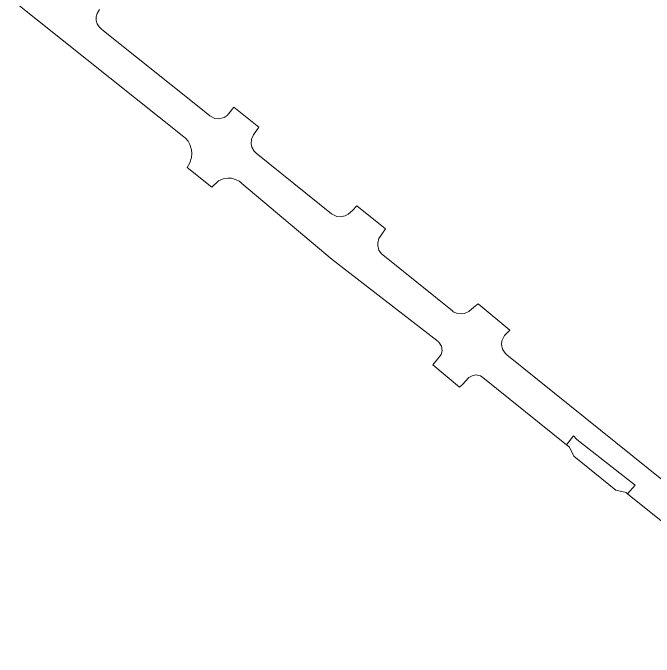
# Model space of a CAD drawing. Header units: inches. Extents: x 704148 to 723432, y 7075344 to 7101810.
# Drawn here: x 719364.3 to 719600.4, y 7085664.7 to 7085901.8 of the extents above; entities that cross this region are included whole.
import ezdxf

# ---------------------------------------------------------------- set-up
doc = ezdxf.new("R2010")
doc.units = ezdxf.units.IN
doc.header["$MEASUREMENT"] = 0
doc.layers.add('gisdb.gisadmin', color=7, linetype='Continuous', lineweight=9, true_color=0xccf5fc)

msp = doc.modelspace()

# ---------------------------------------------------------------- linework, layer by layer
at = {"layer": 'gisdb.gisadmin'}
for points in [[(719665.5618, 7085664.655), (719590.5842, 7085724.7874), (719593.3812, 7085727.9664), (719571.9499, 7085744.7939), (719570.6799, 7085746.0639), (719568.1712, 7085742.8099), (719537.3076, 7085767.6511), (719536.4156, 7085768.1941), (719534.7179, 7085768.5343), (719533.355, 7085768.2651), (719532.1664, 7085767.5461), (719529.7721, 7085765.0563), (719528.7892, 7085764.0243), (719518.9098, 7085772.2472), (719520.6443, 7085774.3057), (719521.9639, 7085776.0834), (719522.3261, 7085777.4245), (719522.1036, 7085779.1417), (719521.1763, 7085780.6039), (719520.8165, 7085780.7474), (719520.8501, 7085780.8973), (719481.9085, 7085810.98), (719448.6167, 7085839.0163), (719448.6121, 7085839.0396), (719448.3387, 7085839.2505), (719448.0724, 7085839.4558), (719447.5991, 7085839.8208), (719446.5301, 7085840.4092), (719444.7765, 7085840.9229), (719443.559, 7085841.0044), (719441.7526, 7085840.729), (719440.0789, 7085839.9953), (719437.5489, 7085837.6747), (719428.5052, 7085844.9537), (719429.5205, 7085846.6281), (719430.1411, 7085848.6222), (719430.2575, 7085850.0118), (719430.1308, 7085851.4005), (719429.4955, 7085853.3899), (719428.7938, 7085854.595), (719427.8935, 7085855.66), (719427.2736, 7085856.2144), (719364.3333, 7085906.4177)], [(719396.2066, 7085903.0924), (719395.3112, 7085901.6045), (719395.0057, 7085900.3355), (719395.039, 7085899.0307), (719395.409, 7085897.7789), (719396.0902, 7085896.6656), (719396.8676, 7085895.8949), (719397.6762, 7085895.2483), (719434.7592, 7085865.5935), (719436.7892, 7085863.9596), (719438.7291, 7085862.9996), (719440.0264, 7085862.8557), (719442.1295, 7085863.3672), (719443.2158, 7085864.0909), (719443.8358, 7085864.7401), (719445.68, 7085867.0563), (719454.8407, 7085859.6999), (719452.9237, 7085856.9527), (719452.1924, 7085855.3777), (719452.0439, 7085853.6476), (719452.3285, 7085852.3737), (719453.1992, 7085850.8713), (719453.8165, 7085850.256), (719453.8891, 7085850.1964), (719481.6472, 7085827.8547), (719483.5871, 7085826.8947), (719484.8844, 7085826.7508), (719486.588, 7085827.0872), (719487.7332, 7085827.7134), (719489.2937, 7085829.1289), (719490.9972, 7085830.7311), (719501.5389, 7085822.3034), (719500.1923, 7085820.4116), (719499.0972, 7085818.7421), (719498.6348, 7085817.0683), (719498.6281, 7085816.1968), (719499.0645, 7085814.516), (719500.0495, 7085813.0859), (719500.4773, 7085812.6989), (719526.0986, 7085792.077), (719526.1186, 7085792.0826), (719526.45, 7085791.8186), (719528.0385, 7085791.117), (719529.3358, 7085790.9731), (719530.6261, 7085791.1699), (719532.1846, 7085791.9358), (719534.0458, 7085793.4484), (719535.5874, 7085794.7091), (719547.2533, 7085785.0513), (719545.3235, 7085782.999), (719544.3704, 7085781.0558), (719544.2311, 7085779.758), (719544.5735, 7085778.0556), (719545.4776, 7085776.573), (719545.7799, 7085776.2586), (719546.0946, 7085775.9828), (719603.8574, 7085729.5248)]]:
    msp.add_lwpolyline(points, dxfattribs=at)
msp.add_lwpolyline([(719590.5842, 7085724.7874), (719590.0608, 7085725.2072), (719586.3114, 7085726.1256), (719570.8211, 7085738.6837), (719569.2551, 7085741.9375), (719568.1712, 7085742.8099), (719570.6799, 7085746.0639), (719571.9499, 7085744.7939), (719593.3812, 7085727.9664)], close=True, dxfattribs=at)

doc.saveas('drawing.dxf')
